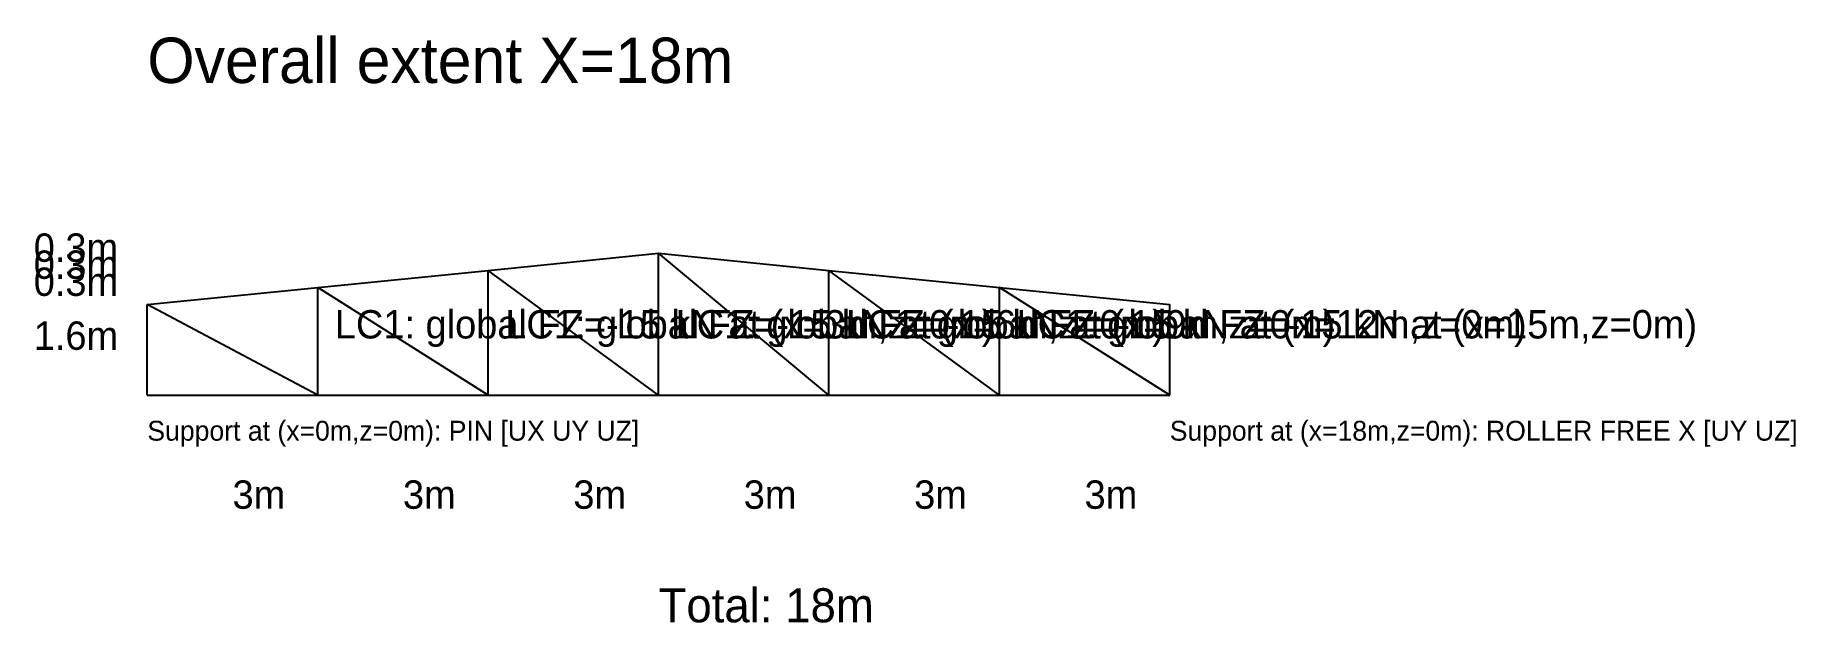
# Model space of a CAD drawing. Header units: metres. Extents: x -2 to 29, y -4 to 6.3.
import ezdxf

# ---------------------------------------------------------------- set-up
doc = ezdxf.new("R2010")
doc.units = ezdxf.units.M
for name, color, linetype in [('DIM', 5, 'CONTINUOUS'), ('LOAD', 1, 'CONTINUOUS'), ('STRUCT', 7, 'CONTINUOUS'), ('SUPPORT', 3, 'CONTINUOUS')]:
    doc.layers.add(name, color=color, linetype=linetype)

msp = doc.modelspace()

# ---------------------------------------------------------------- linework, layer by layer
at = {"layer": 'STRUCT'}
for p, q in [((6, 2.2), (9, 2.5)), ((9, 2.5), (12, 2.2)), ((9, 0), (9, 2.5)), ((12, 0), (9, 2.5)), ((3, 1.9), (6, 2.2)), ((6, 0), (6, 2.2)), ((9, 0), (6, 2.2)), ((12, 2.2), (15, 1.9)), ((12, 0), (12, 2.2)), ((15, 0), (12, 2.2)), ((0, 1.6), (3, 1.9)), ((3, 0), (3, 1.9)), ((6, 0), (3, 1.9)), ((15, 1.9), (18, 1.6)), ((15, 0), (15, 1.9)), ((18, 0), (15, 1.9)), ((0, 0), (0, 1.6)), ((3, 0), (0, 1.6)), ((18, 0), (18, 1.6)), ((0, 0), (3, 0)), ((3, 0), (6, 0)), ((6, 0), (9, 0)), ((9, 0), (12, 0)), ((12, 0), (15, 0)), ((15, 0), (18, 0))]:
    msp.add_line(p, q, dxfattribs=at)

# ---------------------------------------------------------------- texts
at = {"layer": 'DIM'}
for s, height, p in [('0.3m', 0.5, (-2, 2.35)), ('0.3m', 0.5, (-2, 2.05)), ('0.3m', 0.5, (-2, 1.75)), ('1.6m', 0.5, (-2, 0.8)), ('3m', 0.5, (1.5, -2)), ('3m', 0.5, (4.5, -2)), ('3m', 0.5, (7.5, -2)), ('3m', 0.5, (10.5, -2)), ('3m', 0.5, (13.5, -2)), ('3m', 0.5, (16.5, -2)), ('Total: 18m', 0.6, (9, -4))]:
    msp.add_text(s, height=height, dxfattribs=at).set_placement(p)
at = {"layer": 'LOAD'}
for s, p in [('LC1: global FZ=-15 kN at (x=3m,z=0m)', (3.3, 1)), ('LC1: global FZ=-15 kN at (x=6m,z=0m)', (6.3, 1)), ('LC1: global FZ=-15 kN at (x=9m,z=0m)', (9.3, 1)), ('LC1: global FZ=-15 kN at (x=12m,z=0m)', (12.3, 1)), ('LC1: global FZ=-15 kN at (x=15m,z=0m)', (15.3, 1))]:
    msp.add_text(s, height=0.5, dxfattribs=at).set_placement(p)
at = {"layer": 'SUPPORT'}
for s, p in [('Support at (x=0m,z=0m): PIN [UX UY UZ]', (0, -0.8)), ('Support at (x=18m,z=0m): ROLLER FREE X [UY UZ]', (18, -0.8))]:
    msp.add_text(s, height=0.35, dxfattribs=at).set_placement(p)
at = {"layer": 'TEXT'}
msp.add_text('Overall extent X=18m', height=0.8, dxfattribs=at).set_placement((0, 5.5))

doc.saveas('drawing.dxf')
